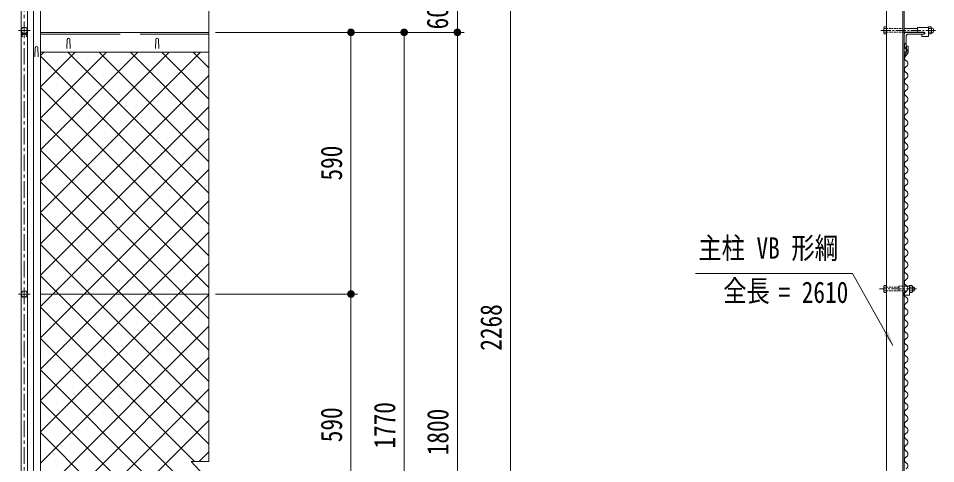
# Model space of a CAD drawing. Units: millimetres, scale not verified. Extents: x -4455 to 4455, y -3150 to 3150.
# Drawn here: x -1507 to 563, y 570 to 1573 of the extents above; entities that cross this region are included whole.
import ezdxf
from ezdxf.enums import TextEntityAlignment as Align

# ---------------------------------------------------------------- set-up
doc = ezdxf.new("R2010")
doc.units = ezdxf.units.MM
doc.header["$LTSCALE"] = 30
for name, pattern in [('DASHED', [7.5, 6, -1.5]), ('USER1', [2, 1.25, -0.25, 0.25, -0.25]), ('USER2', [0.1875, 0.125, -0.0625]), ('USER3', [4, 2.5, -0.5, 0.5, -0.5]), ('USER4', [1.125, 0.75, -0.125, 0.125, -0.125])]:
    doc.linetypes.add(name, pattern=pattern)
for name, color, linetype, lineweight in [('0-0_D-STR-TXT', 3, 'Continuous', 13), ('0-1_D-STR2', 2, 'Continuous', 13), ('0-2_D-STR1', 1, 'Continuous', 18), ('0-3_D-STR-DIM', 4, 'Continuous', 13), ('0-4_D-BMK', 2, 'USER4', 13), ('0-5_8部品', 7, 'Continuous', 9), ('0-6_D-STR3', 3, 'Continuous', 13), ('0-B_SUNPOU', 1, 'Continuous', 18), ('0-C_7詳細', 3, 'Continuous', 18), ('0-E_1部材', 7, 'Continuous', 9)]:
    doc.layers.add(name, color=color, linetype=linetype, lineweight=lineweight)
doc.styles.add('ＭＳ ゴシック', font='')
doc.styles.get('ＭＳ ゴシック').set_extended_font_data('MS Gothic')

# ---------------------------------------------------------------- blocks, each defined once
blk = doc.blocks.new('M1')
at = {"layer": '0-B_SUNPOU'}
blk.add_line((-7.5, 0), (-57.86, 0), dxfattribs=at)
for points in [[(0, 0), (-7.5, 0), (-7.44, 0.94)], [(0, 0), (-7.44, -0.94), (-7.5, 0)], [(0, 0), (-7.44, 0.94), (-7.26, 1.87)], [(0, 0), (-7.26, -1.87), (-7.44, -0.94)], [(0, 0), (-7.26, 1.87), (-6.97, 2.76)], [(0, 0), (-6.97, -2.76), (-7.26, -1.87)], [(0, 0), (-6.97, 2.76), (-6.57, 3.61)], [(0, 0), (-6.57, -3.61), (-6.97, -2.76)], [(0, 0), (-6.57, 3.61), (-6.07, 4.41)], [(0, 0), (-6.07, -4.41), (-6.57, -3.61)], [(0, 0), (-6.07, 4.41), (-5.47, 5.13)], [(0, 0), (-5.47, -5.13), (-6.07, -4.41)], [(0, 0), (-5.47, 5.13), (-4.78, 5.78)], [(0, 0), (-4.78, -5.78), (-5.47, -5.13)], [(0, 0), (-4.78, 5.78), (-4.02, 6.33)], [(0, 0), (-4.02, -6.33), (-4.78, -5.78)], [(0, 0), (-4.02, 6.33), (-3.19, 6.79)], [(0, 0), (-3.19, -6.79), (-4.02, -6.33)], [(0, 0), (-3.19, 6.79), (-2.32, 7.13)], [(0, 0), (-2.32, -7.13), (-3.19, -6.79)], [(0, 0), (-2.32, 7.13), (-1.41, 7.37)], [(0, 0), (-1.41, -7.37), (-2.32, -7.13)], [(0, 0), (-1.41, 7.37), (-0.47, 7.49)], [(0, 0), (-0.47, -7.49), (-1.41, -7.37)], [(0, 0), (-0.47, 7.49), (0.47, 7.49)], [(0, 0), (0.47, -7.49), (-0.47, -7.49)], [(0, 0), (0.47, 7.49), (1.41, 7.37)], [(0, 0), (1.41, 7.37), (2.32, 7.13)], [(0, 0), (2.32, 7.13), (3.19, 6.79)], [(0, 0), (3.19, 6.79), (4.02, 6.33)], [(0, 0), (4.02, 6.33), (4.78, 5.78)], [(0, 0), (4.78, 5.78), (5.47, 5.13)], [(0, 0), (5.47, 5.13), (6.07, 4.41)], [(0, 0), (6.07, 4.41), (6.57, 3.61)], [(0, 0), (6.57, 3.61), (6.97, 2.76)], [(0, 0), (6.97, 2.76), (7.26, 1.87)], [(0, 0), (7.26, 1.87), (7.44, 0.94)], [(0, 0), (7.44, 0.94), (7.5, 0)], [(0, 0), (1.41, -7.37), (0.47, -7.49)], [(0, 0), (2.32, -7.13), (1.41, -7.37)], [(0, 0), (3.19, -6.79), (2.32, -7.13)], [(0, 0), (4.02, -6.33), (3.19, -6.79)], [(0, 0), (4.78, -5.78), (4.02, -6.33)], [(0, 0), (5.47, -5.13), (4.78, -5.78)], [(0, 0), (6.07, -4.41), (5.47, -5.13)], [(0, 0), (6.57, -3.61), (6.07, -4.41)], [(0, 0), (6.97, -2.76), (6.57, -3.61)], [(0, 0), (7.26, -1.87), (6.97, -2.76)], [(0, 0), (7.44, -0.94), (7.26, -1.87)], [(0, 0), (7.5, 0), (7.44, -0.94)]]:
    blk.add_solid(points, dxfattribs=at)

msp = doc.modelspace()

# ---------------------------------------------------------------- linework, layer by layer
at = {"layer": '0-0_D-STR-TXT'}
msp.add_lwpolyline([(21.07, 998.4), (374.91, 998.4), (466.38, 836.05)], dxfattribs=at)
msp.add_solid([(467.51, 834.05), (445.35, 861.16), (455.79, 867.04)], dxfattribs=at)
at = {"layer": '0-1_D-STR2'}
for p, q in [((-1456.74, 1489.54), (-1449.3, 1496.98)), ((-1456.74, 1418.83), (-1378.59, 1496.98)), ((-1456.74, 1348.12), (-1307.88, 1496.98)), ((-1456.74, 1277.41), (-1237.17, 1496.98)), ((-1456.74, 1206.7), (-1166.46, 1496.98)), ((-1456.74, 1135.99), (-1095.75, 1496.98)), ((-1077.08, 1179.18), (-1394.89, 1496.98)), ((-1077.08, 1249.89), (-1324.17, 1496.98)), ((-1077.08, 1320.6), (-1253.46, 1496.98)), ((-1077.08, 1391.31), (-1182.75, 1496.98)), ((-1077.08, 1462.02), (-1112.04, 1496.98)), ((-1077.08, 1108.47), (-1456.74, 1488.13)), ((-1456.74, 1065.28), (-1077.08, 1444.94)), ((-1077.08, 1037.76), (-1456.74, 1417.42)), ((-1456.74, 994.57), (-1077.08, 1374.23)), ((-1077.08, 967.05), (-1456.74, 1346.7)), ((-1428.61, 951.98), (-1077.08, 1303.52)), ((-1132.73, 951.98), (-1456.74, 1275.99)), ((-1357.9, 951.98), (-1077.08, 1232.81)), ((-1203.44, 951.98), (-1456.74, 1205.28)), ((-1287.19, 951.98), (-1077.08, 1162.1)), ((-1274.15, 951.98), (-1456.74, 1134.57)), ((-1216.48, 951.98), (-1077.08, 1091.38)), ((-1344.86, 951.98), (-1456.74, 1063.86)), ((-1145.77, 951.98), (-1077.08, 1020.67)), ((-1415.57, 951.98), (-1456.74, 993.15)), ((-1456.74, 923.86), (-1428.61, 951.98)), ((-1456.74, 853.15), (-1357.9, 951.98)), ((-1456.74, 782.44), (-1287.19, 951.98)), ((-1456.74, 711.72), (-1216.48, 951.98)), ((-1456.74, 641.01), (-1145.77, 951.98)), ((-1077.08, 613.49), (-1415.57, 951.98)), ((-1077.08, 684.2), (-1344.86, 951.98)), ((-1077.08, 754.92), (-1274.15, 951.98)), ((-1077.08, 825.63), (-1203.44, 951.98)), ((-1077.08, 896.34), (-1132.73, 951.98)), ((-1456.74, 570.3), (-1077.08, 949.96)), ((-1109.04, 574.74), (-1456.74, 922.44)), ((-1456.74, 499.59), (-1077.08, 879.25)), ((-1077.08, 472.07), (-1456.74, 851.73)), ((-1456.74, 428.88), (-1077.08, 808.54)), ((-1077.08, 401.36), (-1456.74, 781.02)), ((-1452.93, 361.98), (-1077.08, 737.83)), ((-1382.22, 361.98), (-1077.08, 667.12)), ((-1179.12, 361.98), (-1456.74, 639.6)), ((-1098.75, 574.74), (-1077.08, 596.41))]:
    msp.add_line(p, q, dxfattribs=at)
at = {"layer": '0-1_D-STR2', "color": 7, "lineweight": 9}
msp.add_line((-1456.74, 951.98), (-1077.08, 951.98), dxfattribs=at)
at = {"layer": '0-1_D-STR2'}
msp.add_lwpolyline([(-1077.08, 330.65), (-1108.41, 361.98), (-1456.74, 710.31)], dxfattribs=at)
for centre, start, end in [((499.9, 1511.35), 118.07249, 241.92751), ((499.9, 1484.69), 118.07249, 241.92751), ((492.79, 1498.02), 298.07249, 61.92751), ((492.79, 1471.35), 298.07249, 61.92751), ((499.9, 1458.02), 118.07249, 241.92751), ((492.79, 1444.69), 298.07249, 61.92751), ((499.9, 1431.35), 118.07249, 241.92751), ((499.9, 1404.69), 118.07249, 241.92751), ((492.79, 1418.02), 298.07249, 61.92751), ((492.79, 1391.35), 298.07249, 61.92751), ((499.9, 1378.02), 118.07249, 241.92751), ((492.79, 1364.69), 298.07249, 61.92751), ((499.9, 1351.35), 118.07249, 241.92751), ((499.9, 1324.69), 118.07249, 241.92751), ((492.79, 1338.02), 298.07249, 61.92751), ((499.9, 1298.02), 118.07249, 241.92751), ((492.79, 1311.35), 298.07249, 61.92751), ((492.79, 1284.69), 298.07249, 61.92751), ((499.9, 1271.35), 118.07249, 241.92751), ((492.79, 1258.02), 298.07249, 61.92751), ((499.9, 1244.69), 118.07249, 241.92751), ((499.9, 1218.02), 118.07249, 241.92751), ((492.79, 1231.35), 298.07249, 61.92751), ((492.79, 1204.69), 298.07249, 61.92751), ((499.9, 1191.35), 118.07249, 241.92751), ((492.79, 1178.02), 298.07249, 61.92751), ((499.9, 1164.69), 118.07249, 241.92751), ((499.9, 1138.02), 118.07249, 241.92751), ((492.79, 1151.35), 298.07249, 61.92751), ((499.9, 1111.35), 118.07249, 241.92751), ((492.79, 1124.69), 298.07249, 61.92751), ((492.79, 1098.02), 298.07249, 61.92751), ((499.9, 1084.69), 118.07249, 241.92751), ((492.79, 1071.35), 298.07249, 61.92751), ((499.9, 1058.02), 118.07249, 241.92751), ((499.9, 1031.35), 118.07249, 241.92751), ((492.79, 1044.69), 298.07249, 61.92751), ((492.79, 1018.02), 298.07249, 61.92751), ((499.9, 1004.69), 118.07249, 241.92751), ((492.79, 991.35), 298.07249, 61.92751), ((499.9, 978.02), 118.07249, 241.92751), ((499.9, 951.35), 118.07249, 241.92751), ((492.79, 964.69), 298.07249, 61.92751), ((499.9, 924.69), 118.07249, 241.92751), ((492.79, 938.02), 298.07249, 61.92751), ((492.79, 911.35), 298.07249, 61.92751), ((499.9, 898.02), 118.07249, 241.92751), ((492.79, 884.69), 298.07249, 61.92751), ((499.9, 871.35), 118.07249, 241.92751), ((499.9, 844.69), 118.07249, 241.92751), ((492.79, 858.02), 298.07249, 61.92751), ((492.79, 831.35), 298.07249, 61.92751), ((499.9, 818.02), 118.07249, 241.92751), ((492.79, 804.69), 298.07249, 61.92751), ((499.9, 791.35), 118.07249, 241.92751), ((499.9, 764.69), 118.07249, 241.92751), ((492.79, 778.02), 298.07249, 61.92751), ((492.79, 751.35), 298.07249, 61.92751), ((499.9, 738.02), 118.07249, 241.92751), ((492.79, 724.69), 298.07249, 61.92751), ((499.9, 711.35), 118.07249, 241.92751), ((492.79, 698.02), 298.07249, 61.92751), ((499.9, 684.69), 118.07249, 241.92751), ((499.9, 658.02), 118.07249, 241.92751), ((492.79, 671.35), 298.07249, 61.92751), ((492.79, 644.69), 298.07249, 61.92751), ((499.9, 631.35), 118.07249, 241.92751), ((492.79, 618.02), 298.07249, 61.92751), ((499.9, 604.69), 118.07249, 241.92751), ((499.9, 578.02), 118.07249, 241.92751), ((492.79, 591.35), 298.07249, 61.92751), ((492.79, 564.69), 298.07249, 61.92751)]:
    msp.add_arc(centre, 7.56, start, end, dxfattribs=at)
at = {"layer": '0-2_D-STR1'}
for p, q in [((-1500.24, 2027.92), (-1500.25, -558.02)), ((-1486.24, 2027.92), (-1486.25, -558.02)), ((-1472.74, 2010.12), (-1472.75, -558.02)), ((-1456.74, 2010.12), (-1456.75, -558.02)), ((452.14, 1610.85), (452.14, -558.02)), ((488.64, 1602.76), (488.64, -558.02)), ((492.14, 1601.98), (492.14, -558.02)), ((-1456.74, 1541.98), (-1077.08, 1541.98)), ((492.14, 1496.98), (492.14, 1536.98)), ((496.14, 1498.98), (496.14, 1532.98)), ((499.64, 1541.98), (529.64, 1541.98)), ((501.14, 1537.98), (535.14, 1537.98)), ((537.14, 1541.98), (537.14, 1539.98)), ((-1397, 1505.48), (-1396.25, 1525.98)), ((-1389.5, 1505.48), (-1390.25, 1525.98)), ((-1197, 1505.48), (-1196.25, 1525.98)), ((-1189.5, 1505.48), (-1190.25, 1525.98)), ((496.88, 1511.03), (496.88, 1497.2)), ((500.88, 1511.03), (496.88, 1511.03)), ((500.88, 1511.03), (500.88, 1495.95)), ((-1469.22, 1486.83), (-1468.47, 1507.33)), ((-1461.72, 1486.83), (-1462.47, 1507.33)), ((-1456.74, 1496.98), (-1077.08, 1496.98)), ((492.14, 1491.48), (496.88, 1497.2)), ((492.14, 1496.98), (494.14, 1496.98)), ((492.2, 1485.46), (500.88, 1495.95))]:
    msp.add_line(p, q, dxfattribs=at)
at = {"layer": '0-2_D-STR1', "linetype": 'DASHED'}
msp.add_line((-1456.74, 1537.98), (-1077.08, 1537.98), dxfattribs=at)
at = {"layer": '0-2_D-STR1'}
for centre, radius, start, end in [((497.14, 1536.98), 5, 90, 180), ((501.14, 1532.98), 5, 90, 180), ((535.14, 1539.98), 2, 270, 0), ((-1393.25, 1525.98), 3, 0, 180), ((-1193.25, 1525.98), 3, 0, 180), ((-1465.47, 1507.33), 3, 0, 180), ((494.14, 1498.98), 2, 270, 0)]:
    msp.add_arc(centre, radius, start, end, dxfattribs=at)
at = {"layer": '0-3_D-STR-DIM'}
for p, q in [((-1077.08, 1989.69), (-1077.08, 574.74)), ((-1117.08, 574.74), (-1037.08, 488.58)), ((-1077.08, 574.74), (-1117.08, 574.74))]:
    msp.add_line(p, q, dxfattribs=at)
at = {"layer": '0-3_D-STR-DIM', "color": 1, "lineweight": 18}
for p, q in [((-396.23, 1975.62), (-396.23, -223.52)), ((-516.23, 1541.98), (-516.23, 1601.98)), ((-1062.08, 1541.98), (-621.23, 1541.98)), ((-1062.08, 1541.98), (-501.23, 1541.98)), ((-1062.08, 1541.98), (-501.23, 1541.98)), ((-1062.08, 1541.98), (-741.23, 1541.98)), ((-756.23, 986.48), (-756.23, 1507.48)), ((-636.23, -193.52), (-636.23, 1507.48)), ((-516.23, 1507.48), (-516.23, 1472.98)), ((-516.23, 1507.48), (-516.23, -223.52)), ((-1062.08, 951.98), (-741.23, 951.98)), ((-1062.08, 951.98), (-741.23, 951.98)), ((-756.23, 917.48), (-756.23, 396.48))]:
    msp.add_line(p, q, dxfattribs=at)
at = {"layer": '0-4_D-BMK', "linetype": 'USER1'}
msp.add_line((-1493.25, 2046.61), (-1493.25, -580.85), dxfattribs=at)
at = {"layer": '0-4_D-BMK', "linetype": 'USER3'}
msp.add_line((-1506.68, 1546.43), (-1479.8, 1546.43), dxfattribs=at)
at = {"layer": '0-4_D-BMK'}
for p, q in [((562.84, 1546.43), (437.38, 1546.43)), ((519.76, 963.41), (436.27, 963.41))]:
    msp.add_line(p, q, dxfattribs=at)
at = {"layer": '0-5_8部品', "color": 1, "linetype": 'USER1', "lineweight": 18}
msp.add_line((-1506.68, 951.98), (-1479.8, 951.98), dxfattribs=at)
at = {"layer": '0-5_8部品', "color": 3, "lineweight": 18}
msp.add_lwpolyline([(-1485.41, 951.98), (-1489.33, 945.19), (-1497.17, 945.19), (-1501.09, 951.98), (-1497.17, 958.77), (-1489.33, 958.77)], close=True, dxfattribs=at)
msp.add_circle((-1493.25, 951.98), 6.8, dxfattribs=at)
at = {"layer": '0-6_D-STR3'}
for p, q in [((445.74, 1552.35), (446.85, 1554.27)), ((445.74, 1552.35), (445.74, 1540.51)), ((446.85, 1554.27), (452.14, 1554.27)), ((452.14, 1554.27), (452.14, 1538.59)), ((521.95, 1552.75), (546.95, 1552.75)), ((521.95, 1552.75), (521.95, 1542.25)), ((546.95, 1538.59), (546.95, 1554.27)), ((546.95, 1552.75), (546.95, 1532.75)), ((553.35, 1540.51), (553.35, 1552.35)), ((446.43, 1550.43), (452.14, 1550.43)), ((446.43, 1542.43), (452.14, 1542.43)), ((487.24, 1542.43), (521.95, 1542.43)), ((492.14, 1550.43), (522, 1550.43)), ((521.95, 1542.25), (536.7, 1542.25)), ((531.95, 1537.75), (536.7, 1537.75)), ((531.95, 1537.75), (531.95, 1532.75)), ((531.95, 1532.75), (546.95, 1532.75)), ((552.67, 1550.43), (546.95, 1550.43)), ((552.67, 1542.43), (546.95, 1542.43)), ((552.24, 1538.59), (546.95, 1538.59)), ((553.35, 1540.51), (552.24, 1538.59)), ((445.74, 969.33), (446.85, 971.25)), ((445.74, 957.49), (445.74, 969.33)), ((445.74, 957.49), (446.85, 955.57)), ((446.43, 967.41), (452.14, 967.41)), ((446.43, 959.41), (452.14, 959.41)), ((446.85, 971.25), (452.14, 971.25)), ((446.85, 955.57), (452.14, 955.57)), ((452.14, 955.57), (452.14, 971.25)), ((490.01, 954.73), (493.96, 954.73)), ((492.14, 969.73), (504.21, 969.73)), ((492.14, 959.23), (493.96, 959.23)), ((504.21, 955.57), (504.21, 971.25)), ((504.21, 969.73), (504.21, 949.73)), ((509.93, 967.41), (504.21, 967.41)), ((509.93, 959.41), (504.21, 959.41)), ((509.5, 955.57), (504.21, 955.57)), ((510.61, 957.49), (509.5, 955.57)), ((510.61, 957.49), (510.61, 969.33)), ((510.61, 967.41), (514.17, 967.41)), ((510.61, 959.41), (514.17, 959.41)), ((514.17, 959.41), (514.17, 967.41)), ((490.01, 949.73), (504.21, 949.73))]:
    msp.add_line(p, q, dxfattribs=at)
at = {"layer": '0-6_D-STR3', "color": 1, "linetype": 'USER2'}
for p, q in [((-1499.5, 1543.68), (-1499.5, 1532.75)), ((-1498.67, 1542.25), (-1499.5, 1542.25)), ((-1497.5, 1537.75), (-1499.5, 1537.75)), ((-1497.5, 1537.98), (-1489, 1537.98)), ((-1489, 1540.22), (-1489, 1532.75)), ((-1489, 1537.75), (-1487, 1537.75)), ((-1489, 1532.75), (-1487, 1532.75)), ((-1487.82, 1542.25), (-1487, 1542.25)), ((-1487, 1543.68), (-1487, 1532.75)), ((452.14, 1550.43), (492.14, 1550.43)), ((452.14, 1542.43), (492.14, 1542.43)), ((452.14, 967.41), (480.01, 967.41)), ((452.14, 959.41), (480.01, 959.41)), ((480.01, 969.73), (480.01, 959.23)), ((480.01, 969.73), (492.14, 969.73)), ((480.01, 959.23), (492.14, 959.23)), ((490.01, 954.73), (490.01, 949.73))]:
    msp.add_line(p, q, dxfattribs=at)
at = {"layer": '0-6_D-STR3', "color": 1}
for p, q in [((510.61, 966.61), (514.57, 966.61)), ((510.61, 960.21), (514.57, 960.21))]:
    msp.add_line(p, q, dxfattribs=at)
at = {"layer": '0-6_D-STR3'}
msp.add_lwpolyline([(-1485.41, 1546.43), (-1489.33, 1553.22), (-1497.17, 1553.22), (-1501.09, 1546.43), (-1497.17, 1539.64), (-1489.33, 1539.64)], close=True, dxfattribs=at)
for points in [[(553.35, 1552.35), (552.24, 1554.27), (546.95, 1554.27)], [(445.74, 1540.51), (446.85, 1538.59), (452.14, 1538.59)], [(510.61, 969.33), (509.5, 971.25), (504.21, 971.25)]]:
    msp.add_lwpolyline(points, dxfattribs=at)
at = {"layer": '0-6_D-STR3', "color": 1, "linetype": 'USER2'}
msp.add_lwpolyline([(-1497.5, 1540.22), (-1497.5, 1532.75), (-1499.5, 1532.75)], dxfattribs=at)
at = {"layer": '0-6_D-STR3'}
msp.add_circle((-1493.25, 1546.43), 6.8, dxfattribs=at)
for centre, radius, start, end in [((448.77, 1552.35), 3.03, 180, 219.3382), ((550.32, 1552.35), 3.03, 320.6618, 0), ((552.57, 1546.43), 5.97, 277.58062, 82.41938), ((457.74, 1546.43), 12, 160.52878, 199.47122), ((448.77, 1540.51), 3.03, 140.6618, 180), ((536.7, 1540), 2.25, 270, 90), ((541.35, 1546.43), 12, 340.52878, 19.47122), ((550.32, 1540.51), 3.03, 0, 39.3382), ((448.77, 969.33), 3.03, 180, 219.3382), ((457.74, 963.41), 12, 160.52878, 199.47122), ((448.77, 957.49), 3.03, 140.6618, 180), ((493.96, 956.98), 2.25, 270, 90), ((507.58, 969.33), 3.03, 320.6618, 0), ((498.61, 963.41), 12, 340.52878, 19.47122), ((507.58, 957.49), 3.03, 0, 39.3382), ((507.24, 963.41), 8, 330, 30)]:
    msp.add_arc(centre, radius, start, end, dxfattribs=at)
at = {"layer": '0-C_7詳細', "color": 7, "lineweight": 9}
msp.add_line((492.14, 954.73), (492.14, 949.73), dxfattribs=at)
at = {"layer": '0-E_1部材'}
msp.add_line((497.14, 1541.98), (537.14, 1541.98), dxfattribs=at)

# ---------------------------------------------------------------- block references
at = {"layer": '0-3_D-STR-DIM', "xscale": 1.15, "yscale": 1.15}
for p, rotation in [((-756.23, 1541.98), 90), ((-636.23, 1541.98), 90), ((-516.23, 1541.98), 90), ((-516.23, 1541.98), 90), ((-756.23, 951.98), 270), ((-756.23, 951.98), 90)]:
    msp.add_blockref('M1', p, dxfattribs=dict(at, rotation=rotation))

# ---------------------------------------------------------------- texts
at = {"layer": '0-0_D-STR-TXT', "style": 'ＭＳ ゴシック', "width": 0.8}
for s, p in [('主柱 VB 形綱', (27.37, 1017.2)), ('全長', (83.61, 920.52)), ('= 2610', (208.35, 917.54))]:
    msp.add_text(s, height=48.17, dxfattribs=at).set_placement(p, align=Align.BOTTOM_LEFT)
at = {"layer": '0-3_D-STR-DIM', "color": 3, "style": 'ＭＳ ゴシック', "width": 0.8}
for s, p in [('60', (-522.81, 1548.6)), ('590', (-761.98, 1207.88)), ('2268', (-401.98, 824.15)), ('1770', (-641.98, 603.46)), ('590', (-761.98, 617.88)), ('1800', (-521.98, 588.46))]:
    msp.add_text(s, height=48.17, rotation=90, dxfattribs=at).set_placement(p, align=Align.BOTTOM_LEFT)

doc.saveas('drawing.dxf')
